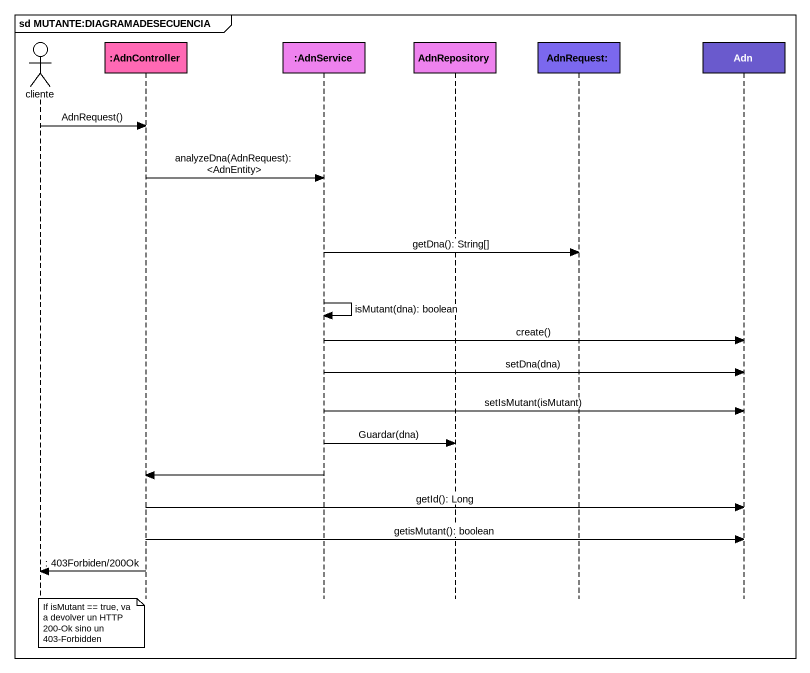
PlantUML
@startuml
mainframe sd MUTANTE:DIAGRAMADESECUENCIA
hide footbox
actor cliente
participant ":AdnController" as AdnController #FF69B4
participant ":AdnService" as AdnService #EE82EE
participant AdnRepository #EE82EE
participant "AdnRequest:" as AdnRequest #7B68EE
participant Adn #6A5ACD

cliente -> AdnController : AdnRequest()
AdnController -> AdnService : analyzeDna(AdnRequest): <AdnEntity>
AdnService -> AdnRequest : getDna(): String[]
AdnService -> AdnService : isMutant(dna): boolean
AdnService -> Adn : create()
AdnService -> Adn : setDna(dna)
AdnService -> Adn : setIsMutant(isMutant)
AdnService -> AdnRepository : Guardar(dna)
AdnService -> AdnController
AdnController -> Adn : getId(): Long
AdnController -> Adn : getisMutant(): boolean
AdnController -> cliente : : 403Forbiden/200Ok
note over cliente : If isMutant == true, va a devolver un HTTP 200-Ok sino un 403-Forbidden
@enduml
